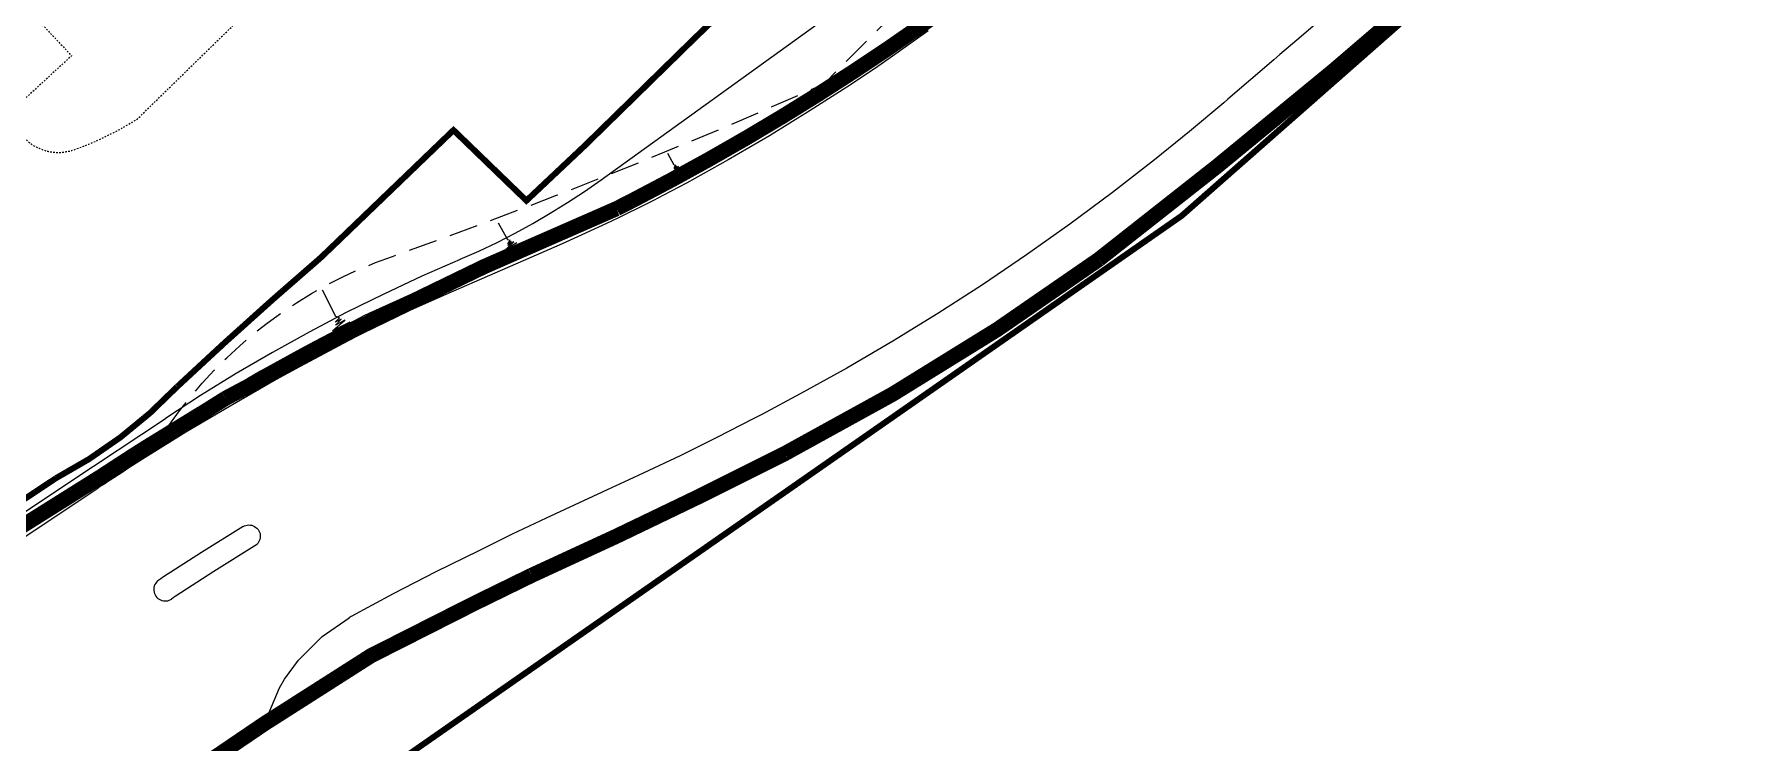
# Model space of a CAD drawing. Header units: millimetres. Extents: x 50357 to 985146, y 723188 to 1803594.
# Drawn here: x 829587 to 829699.2, y 820073.1 to 820119.9 of the extents above; entities that cross this region are included whole.
import ezdxf
from ezdxf.xclip import XClip

# ---------------------------------------------------------------- set-up
doc = ezdxf.new("R2010")
doc.units = ezdxf.units.MM
doc.header["$LTSCALE"] = 3
doc.header["$MEASUREMENT"] = 0
for name, pattern in [('DASHED', [19.05, 12.7, -6.35]), ('PHANTOM', [2.5, 1.25, -0.25, 0.25, -0.25, 0.25, -0.25]), ('x-baseplan$0$DGN Style 2', [1.94727e-06, 0, -1.94727e-06]), ('x-baseplan$0$XXXXX-PIW-DWG-P00-XXXX-R100-WS4-00$0$XXXXX-PIW-P-WHCGRDP1-XXX$0$HIDDEN', [9.525, 6.35, -3.175])]:
    doc.linetypes.add(name, pattern=pattern)
for name, color, linetype in [('00_Xref', 7, 'Continuous'), ('_PARCEL BOUNDARY', 10, 'DASHED'), ('x-baseplan$0$XXXXX-PIW-DWG-P00-XXXX-R100-WS4-00$0$XXXXX-PIW-P-WHCGRDP1-XXX$0$MMH125__', 3, 'x-baseplan$0$XXXXX-PIW-DWG-P00-XXXX-R100-WS4-00$0$XXXXX-PIW-P-WHCGRDP1-XXX$0$HIDDEN'), ('x-baseplan$0$XXXXX-PIW-DWG-P00-XXXX-R100-WS4-00$0$XXXXX-PIW-P-WHCGRDP1-XXX$0$MMH813_1', 3, 'Continuous'), ('x-baseplan$0$XXXXX-PIW-DWG-P00-XXXX-R100-WS4-00$0$XXXXX-PIW-P-WHCGRDP1-XXX$0$MMH813__', 3, 'Continuous')]:
    doc.layers.add(name, color=color, linetype=linetype)
doc.layers.add('DraftConditionLine_AtGradeRoad_20180809', color=7, linetype='Continuous', lineweight=0)
doc.layers.add('x-baseplan$0$XXXXX-PIW-DWG-P00-XXXX-R100-WS4-00$0$XXXXX-PIW-P-WHCGRDP1-XXX$0$MMH125FS', color=3, linetype='Continuous', lineweight=18)
doc.layers.add('x-baseplan$0$AR-ROAD_AR_BS_MI_', color=7, linetype='Continuous', true_color=0x6d6d6d)

# ---------------------------------------------------------------- blocks, each defined once
blk = doc.blocks.new('x-baseplan$0$XXXXX-PIW-DWG-P00-XXXX-R100-WS4-00$0$XXXXX-PIW-P-WHCGRDP1-XXX$0$FILL-SLOPE')
at = {"flags": 128}
blk.add_lwpolyline([(-0.06, 0.25), (0.06, 0.25), (-0.03772, 0.22678), (0.0279, 0.22678), (-0.02004, 0.20996), (0.02116, 0.20892), (-0.01586, 0.19736), (0, 0.18052), (0, 0)], dxfattribs=at)
blk = doc.blocks.new('x-baseplan$0$XXXXX-PIW-DWG-P00-XXXX-R100-WS4-00')
at = {"layer": 'x-baseplan$0$XXXXX-PIW-DWG-P00-XXXX-R100-WS4-00$0$XXXXX-PIW-P-WHCGRDP1-XXX$0$MMH125__', "ltscale": 0.1, "elevation": 5.71, "flags": 128}
for points in [[(834438.05, 818156.68, 0.003233), (834435.34, 818152.64, -0.097001), (834420.52, 818136.73, 0.037763), (834403.53, 818121.52, 11.538047)], [(834360.17, 818098.89, -0.158227), (834374.93, 818110.05, 0.019094), (834403.55, 818121.48, -0.212095)]]:
    blk.add_lwpolyline(points, format="xyb", dxfattribs=at)
at = {"layer": 'x-baseplan$0$XXXXX-PIW-DWG-P00-XXXX-R100-WS4-00$0$XXXXX-PIW-P-WHCGRDP1-XXX$0$MMH813_1', "extrusion": (0.08243, -0.124272, 0.988818)}
for p, q in [((834365.07, 818092.21, 6.43), (834362.33, 818090.51, 6.45)), ((834362.33, 818090.51, 6.45), (834359.75, 818088.84, 6.45)), ((834359.63, 818088.76, 6.45), (834359.51, 818088.68, 6.45)), ((834359.75, 818088.84, 6.45), (834359.63, 818088.76, 6.45))]:
    blk.add_line(p, q, dxfattribs=at)
at = {"layer": 'x-baseplan$0$XXXXX-PIW-DWG-P00-XXXX-R100-WS4-00$0$XXXXX-PIW-P-WHCGRDP1-XXX$0$MMH813_1'}
for p, q in [((834365.07, 818092.21, 6.43), (834365.16, 818092.26, 6.43)), ((834365.16, 818092.26, 6.43), (834365.25, 818092.29, 6.43)), ((834365.25, 818092.29, 6.43), (834365.35, 818092.31, 6.43)), ((834365.35, 818092.31, 6.43), (834365.45, 818092.32, 6.43)), ((834365.45, 818092.32, 6.43), (834365.55, 818092.31, 6.43)), ((834365.55, 818092.31, 6.43), (834365.65, 818092.3, 6.43)), ((834365.65, 818092.3, 6.43), (834365.74, 818092.26, 6.43)), ((834365.74, 818092.26, 6.43), (834365.83, 818092.22, 6.43)), ((834365.83, 818092.22, 6.43), (834365.92, 818092.16, 6.43)), ((834365.92, 818092.16, 6.43), (834365.99, 818092.1, 6.43)), ((834365.99, 818092.1, 6.43), (834366.06, 818092.02, 6.43)), ((834366.06, 818092.02, 6.43), (834366.11, 818091.94, 6.43)), ((834366.11, 818091.94, 6.43), (834366.16, 818091.85, 6.43)), ((834366.16, 818091.85, 6.43), (834366.19, 818091.75, 6.43)), ((834366.19, 818091.75, 6.43), (834366.2, 818091.66, 6.43)), ((834365.89, 818090.96, 6.43), (834365.85, 818090.93, 6.43)), ((834365.97, 818091.02, 6.43), (834365.89, 818090.96, 6.43)), ((834366.04, 818091.1, 6.43), (834365.97, 818091.02, 6.43)), ((834366.1, 818091.18, 6.43), (834366.04, 818091.1, 6.43)), ((834366.14, 818091.27, 6.43), (834366.1, 818091.18, 6.43)), ((834366.18, 818091.36, 6.43), (834366.14, 818091.27, 6.43)), ((834366.2, 818091.46, 6.43), (834366.18, 818091.36, 6.43)), ((834366.2, 818091.66, 6.43), (834366.21, 818091.56, 6.43)), ((834366.21, 818091.56, 6.43), (834366.2, 818091.46, 6.43)), ((834359.25, 818088.38), (834359.21, 818088.29)), ((834359.3, 818088.47), (834359.25, 818088.38)), ((834359.36, 818088.54), (834359.3, 818088.47)), ((834359.43, 818088.62), (834359.36, 818088.54)), ((834359.51, 818088.68), (834359.43, 818088.62)), ((834359.18, 818088.19), (834359.17, 818088.09)), ((834359.17, 818088.09), (834359.17, 818087.99)), ((834359.17, 818087.99), (834359.19, 818087.89)), ((834359.21, 818088.29), (834359.18, 818088.19)), ((834359.19, 818087.89), (834359.22, 818087.8)), ((834359.22, 818087.8), (834359.26, 818087.7)), ((834359.26, 818087.7), (834359.31, 818087.62)), ((834359.31, 818087.62), (834359.37, 818087.54)), ((834359.37, 818087.54), (834359.44, 818087.47)), ((834359.44, 818087.47), (834359.53, 818087.41)), ((834359.53, 818087.41), (834359.61, 818087.37)), ((834359.61, 818087.37), (834359.71, 818087.33)), ((834359.71, 818087.33), (834359.81, 818087.31)), ((834359.81, 818087.31), (834359.9, 818087.3)), ((834359.9, 818087.3), (834360, 818087.31)), ((834360, 818087.31), (834360.1, 818087.32)), ((834360.1, 818087.32), (834360.2, 818087.35)), ((834360.2, 818087.35), (834360.29, 818087.4)), ((834360.29, 818087.4), (834360.34, 818087.43))]:
    blk.add_line(p, q, dxfattribs=at)
at = {"layer": 'x-baseplan$0$XXXXX-PIW-DWG-P00-XXXX-R100-WS4-00$0$XXXXX-PIW-P-WHCGRDP1-XXX$0$MMH813_1', "extrusion": (0.083218, -0.125457, 0.988603)}
for p, q in [((834365.85, 818090.93, 6.43), (834363.13, 818089.25, 6.45)), ((834363.13, 818089.25, 6.45), (834360.58, 818087.59, 6.45)), ((834360.46, 818087.51, 6.45), (834360.35, 818087.43, 6.45)), ((834360.58, 818087.59, 6.45), (834360.46, 818087.51, 6.45))]:
    blk.add_line(p, q, dxfattribs=at)
at = {"layer": 'x-baseplan$0$XXXXX-PIW-DWG-P00-XXXX-R100-WS4-00$0$XXXXX-PIW-P-WHCGRDP1-XXX$0$MMH813__', "ltscale": 0.005142}
blk.add_line((834373.53, 818083.69, 6.27), (834366.48, 818079.21, -0.01), dxfattribs=at)
at = {"layer": 'x-baseplan$0$XXXXX-PIW-DWG-P00-XXXX-R100-WS4-00$0$XXXXX-PIW-P-WHCGRDP1-XXX$0$MMH813__', "ltscale": 0.005142, "elevation": 5.71}
blk.add_lwpolyline([(834408.49, 818124.82), (834407.68, 818124.25), (834406.86, 818123.68), (834406.04, 818123.12), (834405.55, 818122.79), (834405.21, 818122.57), (834404.39, 818122.02), (834403.55, 818121.48), (834402.72, 818120.94), (834401.88, 818120.41), (834401.04, 818119.89), (834400.19, 818119.37), (834399.34, 818118.85), (834398.49, 818118.35), (834396.77, 818117.35), (834395.9, 818116.86), (834395.04, 818116.38), (834394.17, 818115.9), (834393.29, 818115.43), (834391.53, 818114.51), (834391.11, 818114.29), (834390.65, 818114.04), (834389.77, 818113.6), (834388.8, 818113.13), (834387.99, 818112.76), (834387.1, 818112.36), (834386.46, 818112.09), (834386.18, 818111.97), (834385.26, 818111.58), (834384.34, 818111.19), (834383.42, 818110.79), (834382.5, 818110.39), (834382.11, 818110.22), (834381.58, 818109.99), (834380.66, 818109.58), (834379.74, 818109.17), (834378.83, 818108.76), (834377.92, 818108.34), (834377.8, 818108.29), (834373.04, 818106.12), (834372.43, 818105.8), (834369.76, 818104.4), (834368.87, 818103.92), (834367.99, 818103.44), (834367.11, 818102.96), (834366.23, 818102.46), (834365.36, 818101.97), (834364.49, 818101.47), (834363.72, 818101.02), (834363.62, 818100.96), (834362.75, 818100.45), (834361.89, 818099.94), (834361.03, 818099.42), (834360.17, 818098.89), (834358.46, 818097.83), (834357.62, 818097.29), (834355.93, 818096.2), (834355.09, 818095.64), (834354.75, 818095.42), (834346.42, 818089.88)], dxfattribs=at)
at = {"layer": 'x-baseplan$0$XXXXX-PIW-DWG-P00-XXXX-R100-WS4-00$0$XXXXX-PIW-P-WHCGRDP1-XXX$0$MMH813__', "ltscale": 0.005142}
for points in [[(834439.21, 818128.24, 5.5), (834434.66, 818124.33, 5.4), (834433.54, 818123.38, 5.42), (834433.14, 818123.03, 5.42), (834430.1, 818120.42, 5.48), (834429.83, 818120.19, 5.48), (834427.56, 818118.28, 5.5), (834425.25, 818116.41, 5.52), (834422.48, 818114.26, 5.55), (834419.67, 818112.17, 5.59), (834416.81, 818110.14, 5.64), (834413.9, 818108.17, 5.64), (834410.95, 818106.27, 5.65), (834407.97, 818104.44, 5.68), (834404.94, 818102.67, 5.71), (834401.87, 818100.97, 5.74), (834399.33, 818099.62, 5.78), (834398.76, 818099.33, 5.79), (834396.36, 818098.09, 5.83), (834393.93, 818096.89, 5.87), (834391.49, 818095.74, 5.91), (834390.54, 818095.3, 5.92), (834389.41, 818094.77, 5.94), (834385.08, 818092.77, 6), (834382.84, 818091.71, 6.02), (834380.63, 818090.61, 6.03), (834377.79, 818089.22, 6.05), (834374.99, 818087.78, 6.05), (834372.22, 818086.27, 6.05), (834372.08, 818086.19, 6.05)], [(834440.25, 818125.16, 5.69), (834435.5, 818121.1, 5.63), (834435.09, 818120.75, 5.64), (834431.78, 818117.91, 5.7), (834429.47, 818115.96, 5.71), (834429.32, 818115.84, 5.71), (834427.12, 818114.06, 5.73), (834425.55, 818112.83, 5.75), (834425.22, 818112.57, 5.75), (834424.3, 818111.87, 5.76), (834423.05, 818110.93, 5.78), (834421.43, 818109.74, 5.8), (834421.36, 818109.68, 5.8), (834418.52, 818107.67, 5.85), (834417.59, 818107.04, 5.85), (834415.56, 818105.67, 5.86), (834412.55, 818103.73, 5.87), (834409.51, 818101.86, 5.89), (834406.42, 818100.06, 5.92), (834403.3, 818098.33, 5.96), (834400.85, 818097.03, 5.99), (834400.71, 818096.96, 6), (834400.13, 818096.66, 6.01), (834398.4, 818095.76, 6.03), (834398.28, 818095.71, 6.03), (834397.68, 818095.4, 6.04), (834395.21, 818094.18, 6.08), (834394.08, 818093.64, 6.1), (834392.72, 818093, 6.12), (834391.77, 818092.56, 6.14), (834390.64, 818092.04, 6.16), (834386.31, 818090.03, 6.21), (834384.12, 818088.99, 6.23), (834381.95, 818087.92, 6.25), (834379.18, 818086.56, 6.26), (834373.53, 818083.69, 6.27)], [(834410.31, 818124.93, 0), (834407.8, 818123.15, 0), (834406.98, 818122.59, 0), (834405.18, 818121.38, 0), (834402.53, 818119.67, 0), (834399.84, 818118.01, 0), (834397.11, 818116.42, 0), (834394.35, 818114.89, 0), (834392.84, 818114.09, 0), (834392.18, 818113.74, 0), (834391.55, 818113.42, 0), (834390, 818112.66, 0), (834389.9, 818112.61, 0), (834389.36, 818112.35, 0), (834387.15, 818111.33, 0), (834386.15, 818110.87, 0), (834384.93, 818110.34, 0), (834378.45, 818107.52, 0), (834375.94, 818106.4, 0), (834373.44, 818105.23, 0), (834370.33, 818103.6, 0), (834367.25, 818101.91, 0), (834364.21, 818100.15, 0), (834361.3, 818098.44, 0), (834360.58, 818098, 0), (834358.43, 818096.66, 0), (834357.53, 818096.08, 0), (834357.08, 818095.79, 0), (834355.98, 818095.07, 0)], [(834408.49, 818124.82, 4.9), (834407.68, 818124.25, 4.91), (834406.86, 818123.68, 4.93), (834406.04, 818123.12, 4.96), (834405.55, 818122.79, 4.97), (834405.21, 818122.57, 4.98), (834404.39, 818122.02, 5.01), (834403.55, 818121.48, 5.04), (834402.72, 818120.94, 5.07), (834401.88, 818120.41, 5.1), (834401.04, 818119.89, 5.13), (834400.19, 818119.37, 5.16), (834399.34, 818118.85, 5.19), (834398.49, 818118.35, 5.23), (834396.77, 818117.35, 5.3), (834395.9, 818116.86, 5.33), (834395.04, 818116.38, 5.37), (834394.17, 818115.9, 5.41), (834393.29, 818115.43, 5.45), (834391.53, 818114.51, 5.53), (834391.11, 818114.29, 5.55), (834390.65, 818114.04, 5.57), (834389.77, 818113.6, 5.61), (834388.8, 818113.13, 5.66), (834387.99, 818112.76, 5.69), (834387.1, 818112.36, 5.73), (834386.46, 818112.09, 5.76), (834386.18, 818111.97, 5.77), (834385.26, 818111.58, 5.82), (834384.34, 818111.19, 5.86), (834383.42, 818110.79, 5.89), (834382.5, 818110.39, 5.93), (834382.11, 818110.22, 5.95), (834381.58, 818109.99, 5.98), (834380.66, 818109.58, 6.02), (834379.74, 818109.17, 6.06), (834378.83, 818108.76, 6.11), (834377.92, 818108.34, 6.15), (834377.8, 818108.29, 6.15), (834377.01, 818107.93, 6.18), (834376.1, 818107.51, 6.22), (834375.19, 818107.1, 6.26), (834373.37, 818106.27, 6.33), (834373.04, 818106.12, 6.34), (834372.43, 818105.8, 6.36), (834369.76, 818104.4, 6.45), (834368.87, 818103.92, 6.48), (834367.99, 818103.44, 6.51), (834367.11, 818102.96, 6.54), (834366.23, 818102.46, 6.56), (834365.36, 818101.97, 6.59), (834364.49, 818101.47, 6.61), (834363.72, 818101.02, 6.63), (834363.62, 818100.96, 6.63), (834362.75, 818100.45, 6.62), (834361.89, 818099.94, 6.62), (834361.03, 818099.42, 6.61), (834360.17, 818098.89, 6.6), (834358.46, 818097.83, 6.59), (834357.62, 818097.29, 6.57), (834355.93, 818096.2, 6.55), (834355.09, 818095.64, 6.54), (834354.75, 818095.42, 6.53), (834353.42, 818094.54, 6.5), (834352.59, 818093.98, 6.48), (834351.75, 818093.43, 6.46), (834350.92, 818092.88, 6.44)], [(834355.98, 818095.06, 0), (834355.75, 818094.92, 0), (834355.49, 818094.74, 0), (834355.48, 818094.73, 0), (834347.16, 818089.2, 0), (834338.61, 818084, 0), (834333.12, 818080.37, 0), (834330.28, 818078.46, 0), (834294.62, 818054.76, 0)], [(834366.48, 818079.21, 5.96), (834367.48, 818081.56, 5.99), (834367.81, 818082.13, 6), (834368.73, 818083.39, 6.01), (834370.29, 818084.96, 6.03), (834372.08, 818086.19, 6.04)]]:
    blk.add_polyline3d(points, dxfattribs=at)
at = {"layer": 'x-baseplan$0$XXXXX-PIW-DWG-P00-XXXX-R100-WS4-00$0$XXXXX-PIW-P-WHCGRDP1-XXX$0$MMH125FS', "ltscale": 100}
for p, xscale, yscale, zscale, rotation in [((834393.13, 818116.84), 4.815153737899259, 4.815153737899259, 4.815153737899259, 208.7564468288244), ((834381.93, 818112.23), 6.930643812329373, 6.930643812329373, 6.930643812329373, 209.9258111266528), ((834370.32, 818107.81), 10.75560603570772, 10.75560603570772, 10.75560603570772, 207.2090386771558)]:
    blk.add_blockref('x-baseplan$0$XXXXX-PIW-DWG-P00-XXXX-R100-WS4-00$0$XXXXX-PIW-P-WHCGRDP1-XXX$0$FILL-SLOPE', p, dxfattribs=dict(at, xscale=xscale, yscale=yscale, zscale=zscale, rotation=rotation))
blk = doc.blocks.new('x-baseplan')
at = {"layer": 'x-baseplan$0$AR-ROAD_AR_BS_MI_'}
for p, q in [((834388.71, 818115.1), (834421.22, 818138.54)), ((834353.63, 818095.16), (834359.94, 818099.35)), ((834217.07, 818004.36), (834353.63, 818095.16))]:
    blk.add_line(p, q, dxfattribs=at)
at = {"layer": 'x-baseplan$0$AR-ROAD_AR_BS_MI_', "linetype": 'x-baseplan$0$DGN Style 2', "flags": 128}
blk.add_lwpolyline([(834344.95, 818132.62), (834353.75, 818123.29), (834349.78, 818119.64), (834349.79, 818119.59), (834349.8, 818119.53), (834349.81, 818119.48), (834349.82, 818119.43), (834349.83, 818119.37), (834349.84, 818119.32), (834349.85, 818119.27), (834349.86, 818119.22), (834349.88, 818119.16), (834349.89, 818119.11), (834349.91, 818119.06), (834349.93, 818119.01), (834349.95, 818118.96), (834349.96, 818118.91), (834349.98, 818118.86), (834350, 818118.81), (834350.03, 818118.76), (834350.05, 818118.71), (834350.07, 818118.66), (834350.1, 818118.61), (834350.12, 818118.56), (834350.15, 818118.51), (834350.17, 818118.47), (834350.2, 818118.42), (834350.23, 818118.37), (834350.26, 818118.33), (834350.29, 818118.28), (834350.32, 818118.24), (834350.35, 818118.19), (834350.38, 818118.15), (834350.42, 818118.11), (834350.45, 818118.06), (834350.48, 818118.02), (834350.52, 818117.98), (834350.56, 818117.94), (834350.59, 818117.9), (834350.63, 818117.86), (834350.67, 818117.82), (834350.71, 818117.78), (834350.75, 818117.75), (834350.79, 818117.71), (834350.83, 818117.67), (834350.87, 818117.64), (834350.91, 818117.6), (834350.95, 818117.57), (834350.99, 818117.54), (834351.04, 818117.5), (834351.08, 818117.47), (834351.13, 818117.44), (834351.17, 818117.41), (834351.22, 818117.38), (834351.26, 818117.35), (834351.31, 818117.33), (834351.36, 818117.3), (834351.41, 818117.27), (834351.45, 818117.25), (834351.5, 818117.22), (834351.55, 818117.2), (834351.6, 818117.18), (834351.65, 818117.16), (834351.7, 818117.14), (834351.75, 818117.12), (834351.8, 818117.1), (834351.85, 818117.08), (834351.9, 818117.06), (834351.96, 818117.05), (834352.01, 818117.03), (834352.06, 818117.02), (834352.11, 818117), (834352.17, 818116.99), (834352.22, 818116.98), (834352.27, 818116.97), (834352.32, 818116.96), (834352.38, 818116.95), (834352.43, 818116.94), (834352.49, 818116.93), (834352.54, 818116.93), (834352.59, 818116.92), (834352.65, 818116.92), (834352.7, 818116.91), (834352.76, 818116.91), (834352.81, 818116.91), (834352.86, 818116.91), (834352.92, 818116.91), (834352.97, 818116.91), (834353.03, 818116.91), (834353.08, 818116.92), (834353.14, 818116.92), (834353.19, 818116.93), (834353.24, 818116.93), (834353.3, 818116.94), (834353.35, 818116.95), (834353.4, 818116.96), (834353.46, 818116.97), (834353.51, 818116.98), (834353.56, 818116.99), (834353.62, 818117), (834353.67, 818117.01), (834353.72, 818117.03), (834353.77, 818117.04), (834353.83, 818117.06), (834353.88, 818117.08), (834354.22, 818117.2), (834354.55, 818117.33), (834354.89, 818117.46), (834355.22, 818117.6), (834355.55, 818117.75), (834355.88, 818117.9), (834356.21, 818118.06), (834356.53, 818118.22), (834356.85, 818118.39), (834357.17, 818118.57), (834357.48, 818118.75), (834358.09, 818119.12), (834387.22, 818147.56), (834387.24, 818147.59), (834387.25, 818147.62), (834387.27, 818147.65), (834387.28, 818147.69), (834387.3, 818147.72), (834387.31, 818147.75), (834387.32, 818147.79), (834387.33, 818147.82), (834387.34, 818147.85), (834387.35, 818147.89), (834387.36, 818147.92), (834387.37, 818147.96), (834387.38, 818147.99), (834387.39, 818148.03), (834387.4, 818148.06), (834387.4, 818148.1), (834387.41, 818148.13), (834387.41, 818148.17), (834387.42, 818148.2), (834387.42, 818148.24), (834387.43, 818148.27), (834387.43, 818148.31), (834387.43, 818148.34), (834387.44, 818148.38), (834387.44, 818148.41), (834387.44, 818148.45), (834387.44, 818148.48), (834387.44, 818148.52), (834387.44, 818148.56), (834387.43, 818148.59), (834387.43, 818148.63), (834387.43, 818148.66), (834387.42, 818148.7), (834387.42, 818148.73), (834387.41, 818148.77), (834387.41, 818148.8), (834387.4, 818148.84), (834387.4, 818148.87), (834387.39, 818148.91), (834387.38, 818148.94), (834387.37, 818148.98), (834387.36, 818149.01), (834387.35, 818149.05), (834387.34, 818149.08), (834387.33, 818149.11), (834387.32, 818149.15), (834387.31, 818149.18), (834387.3, 818149.21), (834387.28, 818149.25), (834387.27, 818149.28), (834387.25, 818149.31), (834387.24, 818149.34), (834387.22, 818149.38), (834387.21, 818149.41), (834387.19, 818149.44), (834387.17, 818149.47), (834387.16, 818149.5), (834387.14, 818149.53), (834387.12, 818149.56), (834387.1, 818149.59), (834387.08, 818149.62), (834387.06, 818149.65), (834387.04, 818149.68), (834387.02, 818149.71), (834386.99, 818149.74), (834386.97, 818149.76), (834386.95, 818149.79), (834386.93, 818149.82), (834386.9, 818149.84), (834386.88, 818149.87), (834386.85, 818149.9), (834386.83, 818149.92), (834386.8, 818149.95), (834386.78, 818149.97), (834386.75, 818149.99), (834386.72, 818150.02), (834386.7, 818150.04), (834386.67, 818150.06), (834386.64, 818150.08), (834386.61, 818150.11), (834386.58, 818150.13), (834386.55, 818150.15), (834386.52, 818150.17), (834386.49, 818150.19), (834386.46, 818150.21), (834386.43, 818150.22), (834386.4, 818150.24), (834386.37, 818150.26), (834386.34, 818150.28), (834386.31, 818150.29), (834386.28, 818150.31), (834386.24, 818150.32), (834386.21, 818150.34), (834386.18, 818150.35), (834386.15, 818150.36), (834386.11, 818150.38), (834386.08, 818150.39), (834386.05, 818150.4), (834386.01, 818150.41), (834385.98, 818150.42), (834385.75, 818150.44)], dxfattribs=at)
at = {"layer": 'x-baseplan$0$AR-ROAD_AR_BS_MI_'}
for centre, radius, start, end in [((834360.6, 818154.07), 48.05, 293.0413, 305.8054), ((834426.38, 817999.42), 120, 113.0413, 123.6198)]:
    blk.add_arc(centre, radius, start, end, dxfattribs=at)
blk.add_blockref('x-baseplan$0$XXXXX-PIW-DWG-P00-XXXX-R100-WS4-00', (0, 0))
blk = doc.blocks.new('PARCEL BOUNDARY')
at = {"layer": '_PARCEL BOUNDARY', "ltscale": 0.2, "const_width": 400}
blk.add_lwpolyline([(834310419, 817452901), (834352558, 817480871, 0.0821189), (834360568, 817486915, -0.0111337), (834370062, 817495444), (834378808, 817503845), (834383625, 817499192), (834387460, 817502803), (834394780, 817509960), (834415092, 817529477), (834423246, 817537222), (834426223, 817537204), (834428346, 817541474, -0.6859753), (834433832, 817540361, -0.0959867), (834433770, 817537696), (834438280, 817554903), (834459677, 817560069, -0.2423535), (834444628, 817513801), (834495220, 817517337)], format="xyb", dxfattribs=at)
blk.add_lwpolyline([(834493654, 817517222), (834495714, 817487766), (834497384, 817463828), (834364188, 817454516), (834426900, 817498196), (834444635, 817513795)], dxfattribs=at)

msp = doc.modelspace()

# ---------------------------------------------------------------- linework, layer by layer
at = {"layer": 'DraftConditionLine_AtGradeRoad_20180809', "linetype": 'PHANTOM', "ltscale": 0.3, "const_width": 1, "flags": 128}
msp.add_lwpolyline([(829676.9706, 820165.7243), (829676.9917, 820165.0595), (829677.0012, 820164.3945), (829676.9991, 820163.7294), (829676.9854, 820163.0644), (829676.9601, 820162.3998), (829676.9231, 820161.7358), (829676.8746, 820161.0724), (829676.8146, 820160.4101), (829676.743, 820159.7488), (829676.6598, 820159.0889), (829676.5652, 820158.4306), (829676.459, 820157.774), (829676.3415, 820157.1194), (829676.2125, 820156.4669), (829676.0721, 820155.8168), (829675.9205, 820155.1693), (829675.7575, 820154.5244), (829675.5833, 820153.8825), (829675.398, 820153.2438), (829675.2015, 820152.6084), (829674.994, 820151.9765), (829674.7755, 820151.3483), (829674.546, 820150.7241), (829674.3057, 820150.1039), (829674.0546, 820149.488), (829673.7928, 820148.8766), (829673.5203, 820148.2699), (829673.2373, 820147.668), (829672.9439, 820147.0711), (829672.64, 820146.4795), (829672.3259, 820145.8932), (829672.0016, 820145.3126), (829671.6673, 820144.7376), (829671.3229, 820144.1686), (829670.9687, 820143.6057), (829670.6047, 820143.0491), (829670.231, 820142.4989), (829669.8478, 820141.9553), (829669.4551, 820141.4184), (829669.0532, 820140.8885), (829668.6421, 820140.3657), (829668.2219, 820139.8502), (829667.7927, 820139.342), (829667.3549, 820138.8415), (829667.3547, 820138.8413), (829665.3504, 820136.8526), (829663.3118, 820134.8992), (829661.2394, 820132.9817), (829659.1338, 820131.1006), (829656.9957, 820129.2566), (829654.8258, 820127.4501), (829652.6246, 820125.6818), (829650.393, 820123.9522), (829648.1315, 820122.2618), (829645.8408, 820120.6111), (829643.5217, 820119.0007), (829641.1748, 820117.431), (829638.8009, 820115.9024), (829636.4007, 820114.4156), (829633.9749, 820112.9708), (829631.5242, 820111.5686), (829629.0494, 820110.2094), (829626.5513, 820108.8936), (829625.4437, 820108.3279, 0.0292121), (829599.6203, 820095.8033, 0.02526117), (829495.3773, 820025.4198), (829458.7116, 819999.2796), (829458.1109, 819998.7875), (829457.5016, 819998.3061), (829456.884, 819997.8353), (829456.2584, 819997.3754), (829455.6247, 819996.9264), (829454.9834, 819996.4886), (829454.3345, 819996.0621), (829453.6782, 819995.6469), (829453.0148, 819995.2433), (829452.3445, 819994.8513), (829451.6674, 819994.471), (829450.9838, 819994.1026), (829450.2938, 819993.7462), (829449.5978, 819993.402), (829448.8958, 819993.0699), (829448.1882, 819992.7501), (829447.4751, 819992.4427), (829446.7567, 819992.1478), (829446.0333, 819991.8655), (829445.3051, 819991.5958), (829444.5723, 819991.3389), (829443.8351, 819991.0949), (829443.0937, 819990.8637), (829442.3485, 819990.6455), (829441.5995, 819990.4404), (829440.8471, 819990.2483), (829440.0914, 819990.0694), (829439.3327, 819989.9038), (829438.5713, 819989.7514), (829437.8073, 819989.6123), (829437.041, 819989.4865), (829436.2726, 819989.3742), (829435.5024, 819989.2752), (829434.7306, 819989.1898), (829433.9574, 819989.1178), (829433.1831, 819989.0593), (829432.4078, 819989.0144), (829431.6319, 819988.983), (829430.8556, 819988.9651), (829430.079, 819988.9608), (829429.3025, 819988.97), (829428.5263, 819988.9928), (829427.7506, 819989.0291), (829426.9757, 819989.079), (829426.2017, 819989.1424), (829425.429, 819989.2193), (829424.6577, 819989.3096), (829423.8881, 819989.4134), (829423.1205, 819989.5306), (829422.355, 819989.6612), (829421.5919, 819989.8051), (829420.8315, 819989.9624), (829420.0739, 819990.1328), (829419.3193, 819990.3165), (829418.5682, 819990.5133), (829417.8205, 819990.7232), (829417.0766, 819990.9461), (829416.3368, 819991.182), (829415.6012, 819991.4307), (829414.87, 819991.6923), (829414.1435, 819991.9665), (829413.4219, 819992.2534), (829412.7054, 819992.5528), (829411.9942, 819992.8648), (829411.2886, 819993.189), (829410.5888, 819993.5255), (829409.8949, 819993.8742), (829409.2073, 819994.235), (829408.526, 819994.6077), (829407.8513, 819994.9922), (829407.1835, 819995.3885), (829406.5227, 819995.7963), (829405.8691, 819996.2156), (829405.2229, 819996.6463), (829404.5843, 819997.0881), (829403.9535, 819997.5411), (829403.3308, 819998.005), (829402.7162, 819998.4796), (829402.11, 819998.965), (829401.5124, 819999.4608), (829400.9235, 819999.967), (829400.3435, 820000.4834), (829399.7726, 820001.0098), (829399.2111, 820001.5462), (829398.6589, 820002.0922), (829398.1164, 820002.6478), (829397.8701, 820002.9065), (829397.3229, 820003.5218), (829396.7865, 820004.1465), (829396.2611, 820004.7804), (829395.7469, 820005.4234), (829395.2439, 820006.0754), (829394.7524, 820006.7359), (829394.2725, 820007.405), (829393.8044, 820008.0823), (829393.3482, 820008.7678), (829392.9039, 820009.461), (829392.4719, 820010.1619), (829392.0521, 820010.8703), (829391.6448, 820011.5858), (829391.25, 820012.3084), (829390.8679, 820013.0377), (829390.4986, 820013.7736), (829390.1422, 820014.5159), (829389.7988, 820015.2642), (829389.4685, 820016.0184), (829389.1514, 820016.7783), (829388.8476, 820017.5436), (829388.5572, 820018.3141), (829388.2804, 820019.0895), (829388.0171, 820019.8696), (829387.7674, 820020.6542), (829387.5315, 820021.4431), (829387.3094, 820022.2359), (829387.1011, 820023.0325), (829386.9068, 820023.8327), (829386.7265, 820024.636), (829386.5602, 820025.4425), (829386.4081, 820026.2516), (829386.27, 820027.0634), (829386.1462, 820027.8774), (829386.0366, 820028.6934), (829385.9412, 820029.5113), (829385.8602, 820030.3306), (829385.7934, 820031.1513), (829385.741, 820031.973), (829385.7029, 820032.7955), (829385.6792, 820033.6185), (829385.6699, 820034.4418), (829385.6749, 820035.2652), (829385.6943, 820036.0883), (829385.7281, 820036.911), (829385.7762, 820037.733), (829385.8386, 820038.554), (829385.9154, 820039.3738), (829386.0064, 820040.1921), (829386.1118, 820041.0087), (829386.2313, 820041.8234), (829386.3651, 820042.6358), (829386.513, 820043.4458), (829386.6751, 820044.253), (829386.8512, 820045.0574), (829387.0413, 820045.8585), (829387.2454, 820046.6562), (829387.4633, 820047.4502), (829387.6951, 820048.2403), (829387.9406, 820049.0262), (829388.1998, 820049.8077), (829388.4727, 820050.5845), (829388.759, 820051.3565), (829389.0587, 820052.1234), (829389.3718, 820052.8849), (829389.6982, 820053.6409), (829389.8982, 820054.0871), (829391.753, 820057.4474), (829393.6661, 820060.7748), (829395.637, 820064.0683), (829397.665, 820067.3269), (829399.7497, 820070.5497), (829400.0265, 820070.9685), (829421.2048, 820103.8268), (829421.5952, 820104.4038), (829421.9955, 820104.974), (829422.4058, 820105.537), (829422.8258, 820106.0929), (829423.2554, 820106.6413), (829423.6946, 820107.1821), (829424.1431, 820107.7152), (829424.6009, 820108.2404), (829425.0677, 820108.7575), (829425.5435, 820109.2664), (829426.0282, 820109.7669), (829426.5214, 820110.2588), (829427.0232, 820110.7421), (829427.5334, 820111.2166), (829428.0517, 820111.682), (829428.5781, 820112.1384), (829429.1124, 820112.5855), (829429.472, 820112.8776, 0.1973975), (829434.6671, 820122.8267), (829434.7176, 820123.1662), (829434.774, 820123.5048), (829434.8363, 820123.8423), (829434.9045, 820124.1787), (829434.9785, 820124.5138), (829435.0584, 820124.8476), (829435.1441, 820125.18), (829435.2356, 820125.5108), (829435.3328, 820125.84), (829435.4358, 820126.1674), (829435.5445, 820126.493), (829435.6588, 820126.8166), (829435.7788, 820127.1382), (829435.9043, 820127.4576), (829436.0355, 820127.7748), (829436.1721, 820128.0897), (829436.3142, 820128.4021), (829436.4617, 820128.712), (829436.6147, 820129.0193), (829436.7729, 820129.3239), (829436.9365, 820129.6256), (829437.1053, 820129.9245), (829437.2793, 820130.2204), (829437.4584, 820130.5131), (829437.6426, 820130.8027), (829437.8318, 820131.0891), (829438.026, 820131.3721), (829438.0716, 820131.437), (829440.1159, 820134.4165), (829433.1142, 820139.2205), (829433.1075, 820139.225), (829430.1487, 820141.2551), (829430.0058, 820141.1873), (829429.8617, 820141.1221), (829429.7165, 820141.0593), (829429.5702, 820140.9991), (829429.4229, 820140.9415), (829429.2747, 820140.8865), (829429.1254, 820140.834), (829428.9753, 820140.7842), (829428.8244, 820140.737), (829428.6726, 820140.6924), (829428.5201, 820140.6505), (829428.3669, 820140.6112), (829428.213, 820140.5746), (829428.0585, 820140.5408), (829427.9034, 820140.5096), (829427.7478, 820140.4811), (829427.5917, 820140.4554), (829427.4353, 820140.4324), (829427.2784, 820140.4121), (829427.1212, 820140.3945), (829426.9637, 820140.3797), (829426.806, 820140.3677), (829426.6481, 820140.3584), (829426.4901, 820140.3519), (829426.3319, 820140.3481), (829426.1738, 820140.3471), (829426.0156, 820140.3488), (829425.8575, 820140.3533), (829425.6995, 820140.3606), (829425.5416, 820140.3706), (829425.384, 820140.3834), (829425.2266, 820140.3989), (829425.0695, 820140.4172), (829424.9127, 820140.4382), (829424.7563, 820140.4619), (829424.6004, 820140.4884), (829424.4449, 820140.5176), (829424.29, 820140.5495), (829424.1357, 820140.5841), (829423.9819, 820140.6213), (829423.8289, 820140.6613), (829423.7254, 820140.6899), (829421.9283, 820140.9813), (829420.1104, 820141.0788, 0.49426071), (829403.72, 820119.5641), (829403.8014, 820119.2745), (829403.8778, 820118.9836), (829403.9491, 820118.6914), (829404.0153, 820118.398), (829404.0763, 820118.1035), (829404.1322, 820117.808), (829404.183, 820117.5115), (829404.2285, 820117.2142), (829404.2689, 820116.9162), (829404.304, 820116.6175), (829404.334, 820116.3182), (829404.3587, 820116.0184), (829404.3782, 820115.7183), (829404.3924, 820115.4179), (829404.4014, 820115.1172), (829404.4051, 820114.8165), (829404.4036, 820114.5157), (829404.3968, 820114.215), (829404.3848, 820113.9145), (829404.3676, 820113.6142), (829404.3451, 820113.3143), (829404.3174, 820113.0148), (829404.2844, 820112.7158), (829404.2463, 820112.4175), (829404.2029, 820112.1198), (829404.1544, 820111.823), (829404.1006, 820111.5271), (829404.0418, 820111.2321), (829403.9778, 820110.9382), (829403.9086, 820110.6455), (829403.8344, 820110.3541), (829403.7551, 820110.0639), (829403.6707, 820109.7752), (829403.5813, 820109.4881), (829403.487, 820109.2025), (829403.3876, 820108.9186), (829403.2833, 820108.6365), (829403.1741, 820108.3562), (829403.06, 820108.0779), (829402.9411, 820107.8017), (829402.8174, 820107.5275), (829402.6889, 820107.2556), (829402.5557, 820106.9859), (829402.4178, 820106.7186), (829402.2753, 820106.4537), (829402.1282, 820106.1914), (829401.9765, 820105.9317), (829401.8203, 820105.6747), (829401.6596, 820105.4204), (829401.4945, 820105.169), (829401.4695, 820105.1317), (829375.8842, 820070.788, 0.32210851), (829375.1253, 819994.9607, 0.4344415), (829472.3782, 819981.1228), (829499.7438, 820002.9662), (829510.6854, 820011.4276), (829521.773, 820019.6967), (829533.0032, 820027.7711), (829544.3727, 820035.6482), (829555.8778, 820043.3258), (829567.5152, 820050.8013), (829567.5471, 820050.8214), (829602.2041, 820074.3396), (829609.2374, 820078.8229), (829616.0744, 820082.2829), (829619.832, 820084.1212, 0.01189914), (829636.5566, 820092.1615, 0.03765895), (829657.2854, 820104.9732, 0.01563381), (829680.3384, 820123.9028, 0.24235352), (829695.3874, 820170.1708)], format="xyb", dxfattribs=at)

# ---------------------------------------------------------------- block references
at = {"xscale": 0.001, "yscale": 0.001, "zscale": 0.001, "rotation": 359.998908534026}
msp.add_blockref('PARCEL BOUNDARY', (-4779.7039, 2625.5612, -0.0001), dxfattribs=at)
at = {"layer": '00_Xref'}
ref = msp.add_blockref('x-baseplan', (-4764.2896, 1995.1308), dxfattribs=at)
XClip(ref).set_block_clipping_path([(834202.5645048908, 818417.3256012732), (834906.7924435089, 818466.5565350093), (834956.1724833156, 817760.1956963469), (834251.9445446975, 817710.9647626108)])

doc.saveas('drawing.dxf')
